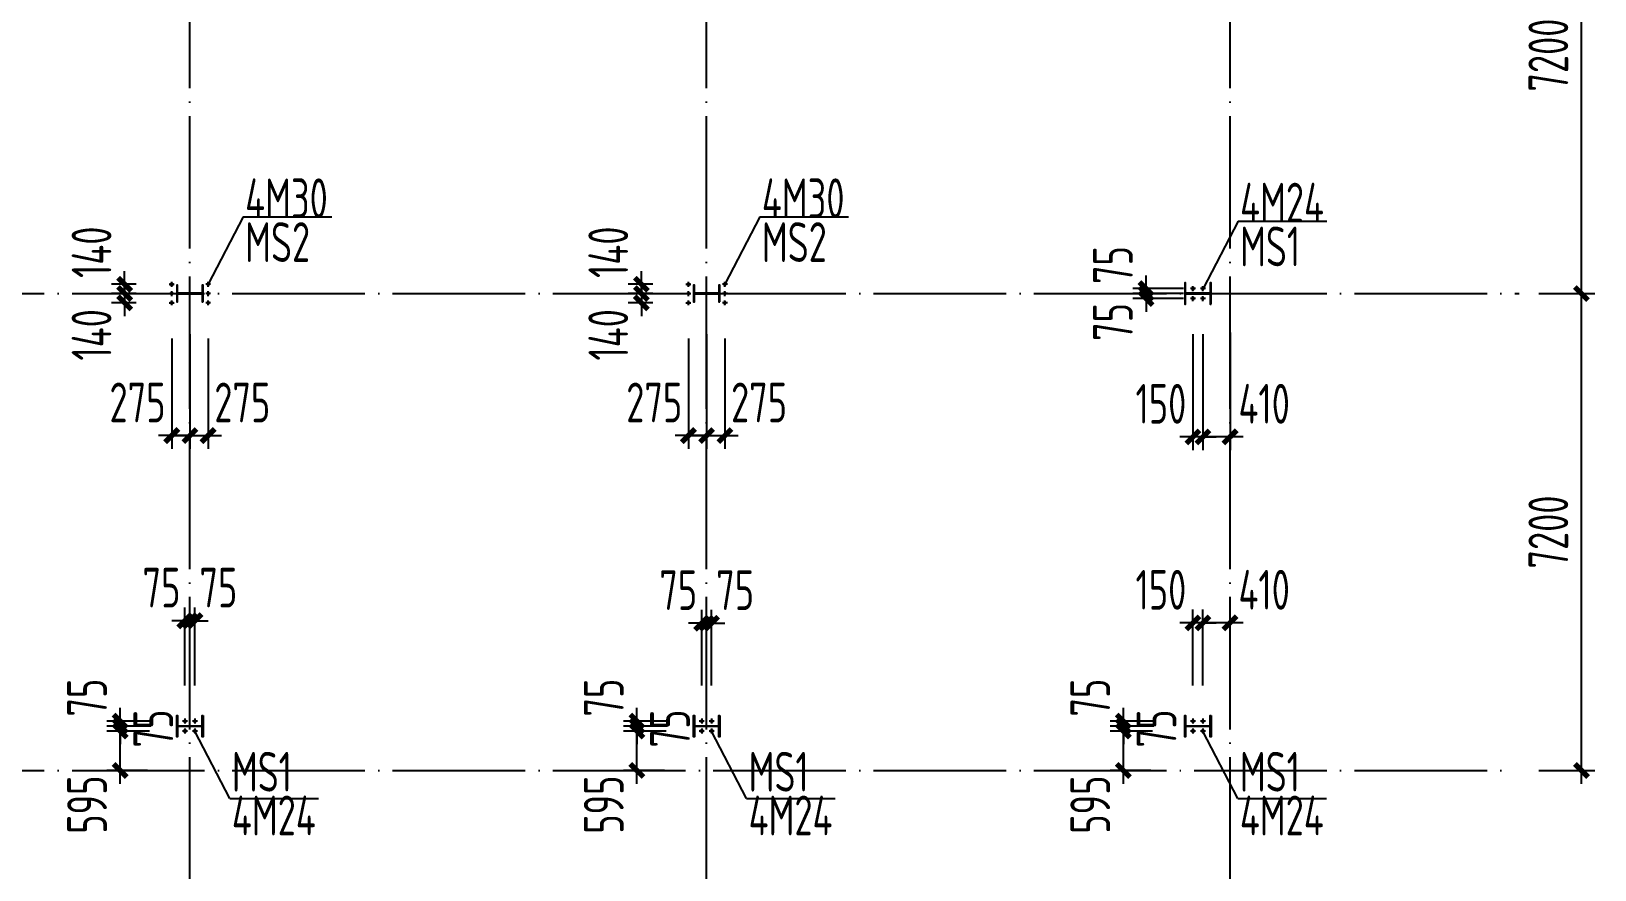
# Model space of a CAD drawing. Extents: x -32169 to 443031, y -120117 to 204739.
# Drawn here: x 71210 to 94810, y -95462 to -82803 of the extents above; entities that cross this region are included whole.
import ezdxf

# ---------------------------------------------------------------- set-up
doc = ezdxf.new("R2010")
doc.units = 0
doc.header["$LTSCALE"] = 1000
doc.linetypes.add('DOTE', pattern=[2.42, 2, -0.2, 0.02, -0.2])
doc.layers.get('0').update_dxf_attribs({"linetype": 'CONTINUOUS'})
doc.layers.get('Defpoints').update_dxf_attribs({"linetype": 'CONTINUOUS'})
for name, color, linetype in [('_TCH_KEY', 7, 'CONTINUOUS'), ('DIM', 3, 'CONTINUOUS'), ('DOTE', 1, 'CONTINUOUS'), ('HATCH', 252, 'CONTINUOUS'), ('PUB_TEXT', 7, 'CONTINUOUS'), ('端板', 7, 'CONTINUOUS'), ('钢柱', 2, 'CONTINUOUS')]:
    doc.layers.add(name, color=color, linetype=linetype)
doc.styles.add('TSSD_Dimension', font='Tssdeng.shx', dxfattribs={"width": 0.7, "bigfont": 'hztxt.shx'})
doc.styles.add('TSSD_Rein', font='Tssdeng.shx', dxfattribs={"width": 0.7, "bigfont": 'hztxt.shx'})
doc.dimstyles.new('TSSD_200_200', dxfattribs={"dimtxt": 600, "dimasz": 200, "dimexe": 200, "dimexo": 500, "dimgap": 200, "dimtad": 1, "dimdec": 0, "dimzin": 0, "dimdsep": 46, "dimtxsty": 'TSSD_Dimension', "dimblk": 'ARCHTICK', "dimblk1": 'ARCHTICK', "dimblk2": 'ARCHTICK', "dimcen": 0, "dimdle": 200, "dimclrt": 7, "dimadec": 0, "dimazin": 0, "dimtfac": 1, "dimtdec": 0, "dimtix": 1, "dimtmove": 2, "dimatfit": 3, "dimfxl": 1, "dimtolj": 1, "dimtzin": 0, "dimarcsym": 0})

# ---------------------------------------------------------------- blocks, each defined once
blk = doc.blocks.new('A$C686C7D4D')
at = {"layer": 'HATCH'}
for p, q in [((-150, 0), (150, 0)), ((0, -150), (0, 150))]:
    blk.add_line(p, q, dxfattribs=at)
at = {"layer": '端板'}
blk.add_circle((0, 0), 65, dxfattribs=at)
blk = doc.blocks.new('_ArchTick')
at = {"color": 0, "linetype": 'ByBlock', "const_width": 0.4}
blk.add_lwpolyline([(-0.5, -0.5), (0.5, 0.5)], dxfattribs=at)
blk = doc.blocks.new('*D190')
at = {"layer": 'Defpoints', "color": 0}
for p in [(72620, -86763), (73293, -86623), (73293, -86763)]:
    blk.add_point(p, dxfattribs=at)
at = {"layer": 'DIM', "color": 0, "lineweight": -2}
for p, q in [((72620, -86623), (72620, -86423)), ((72793, -86623), (72420, -86623)), ((72793, -86763), (72420, -86763)), ((72620, -86623), (72620, -86763)), ((72620, -86763), (72620, -86963))]:
    blk.add_line(p, q, dxfattribs=at)
at = {"layer": 'DIM', "color": 0, "lineweight": -2, "xscale": 200, "yscale": 200, "zscale": 200}
for p, rotation in [((72620, -86623), 270), ((72620, -86763), 90)]:
    blk.add_blockref('_ArchTick', p, dxfattribs=dict(at, rotation=rotation))
at = {"layer": 'DIM', "color": 7, "insert": (72120, -86139), "char_height": 600, "attachment_point": 5, "rotation": 90, "style": 'TSSD_Dimension'}
blk.add_mtext('\\A1;140', dxfattribs=at)
blk = doc.blocks.new('*D191')
at = {"layer": 'Defpoints', "color": 0}
for p in [(73293, -86763), (72620, -86903), (73293, -86903)]:
    blk.add_point(p, dxfattribs=at)
at = {"layer": 'DIM', "color": 0, "lineweight": -2}
for p, q in [((72620, -86763), (72620, -86563)), ((72793, -86763), (72420, -86763)), ((72620, -86763), (72620, -86903)), ((72793, -86903), (72420, -86903)), ((72620, -86903), (72620, -87103))]:
    blk.add_line(p, q, dxfattribs=at)
at = {"layer": 'DIM', "color": 0, "lineweight": -2, "xscale": 200, "yscale": 200, "zscale": 200}
for p, rotation in [((72620, -86763), 270), ((72620, -86903), 90)]:
    blk.add_blockref('_ArchTick', p, dxfattribs=dict(at, rotation=rotation))
at = {"layer": 'DIM', "color": 7, "insert": (72120, -87386), "char_height": 600, "attachment_point": 5, "rotation": 90, "style": 'TSSD_Dimension'}
blk.add_mtext('\\A1;140', dxfattribs=at)
blk = doc.blocks.new('*D192')
at = {"layer": 'Defpoints', "color": 0}
for p in [(73330, -86940), (73605, -86878), (73605, -88907)]:
    blk.add_point(p, dxfattribs=at)
at = {"layer": 'DIM', "color": 0, "lineweight": -2}
for p, q in [((73330, -87440), (73330, -89107)), ((73605, -87378), (73605, -89107)), ((73330, -88907), (73130, -88907)), ((73330, -88907), (73605, -88907)), ((73605, -88907), (73805, -88907))]:
    blk.add_line(p, q, dxfattribs=at)
at = {"layer": 'DIM', "color": 0, "lineweight": -2, "xscale": 200, "yscale": 200, "zscale": 200}
blk.add_blockref('_ArchTick', (73330, -88907), dxfattribs=at)
at = {"layer": 'DIM', "color": 0, "lineweight": -2, "xscale": 200, "yscale": 200, "zscale": 200, "rotation": 180}
blk.add_blockref('_ArchTick', (73605, -88907), dxfattribs=at)
at = {"layer": 'DIM', "color": 7, "insert": (72814, -88407), "char_height": 600, "attachment_point": 5, "style": 'TSSD_Dimension'}
blk.add_mtext('\\A1;275', dxfattribs=at)
blk = doc.blocks.new('*D193')
at = {"layer": 'Defpoints', "color": 0}
for p in [(73605, -86878), (73880, -86940), (73880, -88907)]:
    blk.add_point(p, dxfattribs=at)
at = {"layer": 'DIM', "color": 0, "lineweight": -2}
for p, q in [((73605, -87378), (73605, -89107)), ((73880, -87440), (73880, -89107)), ((73605, -88907), (73405, -88907)), ((73605, -88907), (73880, -88907)), ((73880, -88907), (74080, -88907))]:
    blk.add_line(p, q, dxfattribs=at)
at = {"layer": 'DIM', "color": 0, "lineweight": -2, "xscale": 200, "yscale": 200, "zscale": 200}
blk.add_blockref('_ArchTick', (73605, -88907), dxfattribs=at)
at = {"layer": 'DIM', "color": 0, "lineweight": -2, "xscale": 200, "yscale": 200, "zscale": 200, "rotation": 180}
blk.add_blockref('_ArchTick', (73880, -88907), dxfattribs=at)
at = {"layer": 'DIM', "color": 7, "insert": (74396, -88407), "char_height": 600, "attachment_point": 5, "style": 'TSSD_Dimension'}
blk.add_mtext('\\A1;275', dxfattribs=at)
blk = doc.blocks.new('*D194')
at = {"layer": 'Defpoints', "color": 0}
for p in [(80420, -86763), (81093, -86623), (81093, -86763)]:
    blk.add_point(p, dxfattribs=at)
at = {"layer": 'DIM', "color": 0, "lineweight": -2}
for p, q in [((80420, -86623), (80420, -86423)), ((80593, -86623), (80220, -86623)), ((80593, -86763), (80220, -86763)), ((80420, -86623), (80420, -86763)), ((80420, -86763), (80420, -86963))]:
    blk.add_line(p, q, dxfattribs=at)
at = {"layer": 'DIM', "color": 0, "lineweight": -2, "xscale": 200, "yscale": 200, "zscale": 200}
for p, rotation in [((80420, -86623), 270), ((80420, -86763), 90)]:
    blk.add_blockref('_ArchTick', p, dxfattribs=dict(at, rotation=rotation))
at = {"layer": 'DIM', "color": 7, "insert": (79920, -86139), "char_height": 600, "attachment_point": 5, "rotation": 90, "style": 'TSSD_Dimension'}
blk.add_mtext('\\A1;140', dxfattribs=at)
blk = doc.blocks.new('*D195')
at = {"layer": 'Defpoints', "color": 0}
for p in [(81093, -86763), (80420, -86903), (81093, -86903)]:
    blk.add_point(p, dxfattribs=at)
at = {"layer": 'DIM', "color": 0, "lineweight": -2}
for p, q in [((80420, -86763), (80420, -86563)), ((80593, -86763), (80220, -86763)), ((80420, -86763), (80420, -86903)), ((80593, -86903), (80220, -86903)), ((80420, -86903), (80420, -87103))]:
    blk.add_line(p, q, dxfattribs=at)
at = {"layer": 'DIM', "color": 0, "lineweight": -2, "xscale": 200, "yscale": 200, "zscale": 200}
for p, rotation in [((80420, -86763), 270), ((80420, -86903), 90)]:
    blk.add_blockref('_ArchTick', p, dxfattribs=dict(at, rotation=rotation))
at = {"layer": 'DIM', "color": 7, "insert": (79920, -87386), "char_height": 600, "attachment_point": 5, "rotation": 90, "style": 'TSSD_Dimension'}
blk.add_mtext('\\A1;140', dxfattribs=at)
blk = doc.blocks.new('*D196')
at = {"layer": 'Defpoints', "color": 0}
for p in [(81130, -86940), (81405, -86878), (81405, -88907)]:
    blk.add_point(p, dxfattribs=at)
at = {"layer": 'DIM', "color": 0, "lineweight": -2}
for p, q in [((81130, -87440), (81130, -89107)), ((81405, -87378), (81405, -89107)), ((81130, -88907), (80930, -88907)), ((81130, -88907), (81405, -88907)), ((81405, -88907), (81605, -88907))]:
    blk.add_line(p, q, dxfattribs=at)
at = {"layer": 'DIM', "color": 0, "lineweight": -2, "xscale": 200, "yscale": 200, "zscale": 200}
blk.add_blockref('_ArchTick', (81130, -88907), dxfattribs=at)
at = {"layer": 'DIM', "color": 0, "lineweight": -2, "xscale": 200, "yscale": 200, "zscale": 200, "rotation": 180}
blk.add_blockref('_ArchTick', (81405, -88907), dxfattribs=at)
at = {"layer": 'DIM', "color": 7, "insert": (80614, -88407), "char_height": 600, "attachment_point": 5, "style": 'TSSD_Dimension'}
blk.add_mtext('\\A1;275', dxfattribs=at)
blk = doc.blocks.new('*D197')
at = {"layer": 'Defpoints', "color": 0}
for p in [(81405, -86878), (81680, -86940), (81680, -88907)]:
    blk.add_point(p, dxfattribs=at)
at = {"layer": 'DIM', "color": 0, "lineweight": -2}
for p, q in [((81405, -87378), (81405, -89107)), ((81680, -87440), (81680, -89107)), ((81405, -88907), (81205, -88907)), ((81405, -88907), (81680, -88907)), ((81680, -88907), (81880, -88907))]:
    blk.add_line(p, q, dxfattribs=at)
at = {"layer": 'DIM', "color": 0, "lineweight": -2, "xscale": 200, "yscale": 200, "zscale": 200}
blk.add_blockref('_ArchTick', (81405, -88907), dxfattribs=at)
at = {"layer": 'DIM', "color": 0, "lineweight": -2, "xscale": 200, "yscale": 200, "zscale": 200, "rotation": 180}
blk.add_blockref('_ArchTick', (81680, -88907), dxfattribs=at)
at = {"layer": 'DIM', "color": 7, "insert": (82196, -88407), "char_height": 600, "attachment_point": 5, "style": 'TSSD_Dimension'}
blk.add_mtext('\\A1;275', dxfattribs=at)
blk = doc.blocks.new('*D336')
at = {"layer": 'Defpoints', "color": 0}
for p in [(88037, -86763), (89101, -86688), (89101, -86763)]:
    blk.add_point(p, dxfattribs=at)
at = {"layer": 'DIM', "color": 0, "lineweight": -2}
for p, q in [((88037, -86688), (88037, -86488)), ((88601, -86688), (87837, -86688)), ((88601, -86763), (87837, -86763)), ((88037, -86688), (88037, -86763)), ((88037, -86763), (88037, -86963))]:
    blk.add_line(p, q, dxfattribs=at)
at = {"layer": 'DIM', "color": 0, "lineweight": -2, "xscale": 200, "yscale": 200, "zscale": 200}
for p, rotation in [((88037, -86688), 270), ((88037, -86763), 90)]:
    blk.add_blockref('_ArchTick', p, dxfattribs=dict(at, rotation=rotation))
at = {"layer": 'DIM', "color": 7, "insert": (87537, -86333), "char_height": 600, "attachment_point": 5, "rotation": 90, "style": 'TSSD_Dimension'}
blk.add_mtext('\\A1;75', dxfattribs=at)
blk = doc.blocks.new('*D337')
at = {"layer": 'Defpoints', "color": 0}
for p in [(88037, -86838), (89101, -86763), (89101, -86838)]:
    blk.add_point(p, dxfattribs=at)
at = {"layer": 'DIM', "color": 0, "lineweight": -2}
for p, q in [((88037, -86763), (88037, -86563)), ((88601, -86763), (87837, -86763)), ((88601, -86838), (87837, -86838)), ((88037, -86763), (88037, -86838)), ((88037, -86838), (88037, -87038))]:
    blk.add_line(p, q, dxfattribs=at)
at = {"layer": 'DIM', "color": 0, "lineweight": -2, "xscale": 200, "yscale": 200, "zscale": 200}
for p, rotation in [((88037, -86763), 270), ((88037, -86838), 90)]:
    blk.add_blockref('_ArchTick', p, dxfattribs=dict(at, rotation=rotation))
at = {"layer": 'DIM', "color": 7, "insert": (87537, -87192), "char_height": 600, "attachment_point": 5, "rotation": 90, "style": 'TSSD_Dimension'}
blk.add_mtext('\\A1;75', dxfattribs=at)
blk = doc.blocks.new('*D338')
at = {"layer": 'Defpoints', "color": 0}
for p in [(88896, -86875), (89305, -86850), (88896, -88927)]:
    blk.add_point(p, dxfattribs=at)
at = {"layer": 'DIM', "color": 0, "lineweight": -2}
for p, q in [((88896, -87375), (88896, -89127)), ((89305, -87350), (89305, -89127)), ((89505, -88927), (88696, -88927))]:
    blk.add_line(p, q, dxfattribs=at)
at = {"layer": 'DIM', "color": 0, "lineweight": -2, "xscale": 200, "yscale": 200, "zscale": 200, "rotation": 180}
blk.add_blockref('_ArchTick', (88896, -88927), dxfattribs=at)
at = {"layer": 'DIM', "color": 0, "lineweight": -2, "xscale": 200, "yscale": 200, "zscale": 200}
blk.add_blockref('_ArchTick', (89305, -88927), dxfattribs=at)
at = {"layer": 'DIM', "color": 7, "insert": (89821, -88427), "char_height": 600, "attachment_point": 5, "style": 'TSSD_Dimension'}
blk.add_mtext('\\A1;410', dxfattribs=at)
blk = doc.blocks.new('*D339')
at = {"layer": 'Defpoints', "color": 0}
for p in [(88746, -86875), (88896, -86875), (88746, -88927)]:
    blk.add_point(p, dxfattribs=at)
at = {"layer": 'DIM', "color": 0, "lineweight": -2}
for p, q in [((88746, -87375), (88746, -89127)), ((88896, -87375), (88896, -89127)), ((88746, -88927), (88546, -88927)), ((88896, -88927), (88746, -88927)), ((88896, -88927), (89096, -88927))]:
    blk.add_line(p, q, dxfattribs=at)
at = {"layer": 'DIM', "color": 0, "lineweight": -2, "xscale": 200, "yscale": 200, "zscale": 200}
blk.add_blockref('_ArchTick', (88746, -88927), dxfattribs=at)
at = {"layer": 'DIM', "color": 0, "lineweight": -2, "xscale": 200, "yscale": 200, "zscale": 200, "rotation": 180}
blk.add_blockref('_ArchTick', (88896, -88927), dxfattribs=at)
at = {"layer": 'DIM', "color": 7, "insert": (88262, -88427), "char_height": 600, "attachment_point": 5, "style": 'TSSD_Dimension'}
blk.add_mtext('\\A1;150', dxfattribs=at)
blk = doc.blocks.new('*D348')
at = {"layer": 'Defpoints', "color": 0}
for p in [(72552, -93368), (73493, -93368), (73467, -93963)]:
    blk.add_point(p, dxfattribs=at)
at = {"layer": 'DIM', "color": 0, "lineweight": -2}
for p, q in [((72552, -94163), (72552, -93168)), ((72993, -93368), (72352, -93368)), ((72967, -93963), (72352, -93963))]:
    blk.add_line(p, q, dxfattribs=at)
at = {"layer": 'DIM', "color": 0, "lineweight": -2, "xscale": 200, "yscale": 200, "zscale": 200}
for p, rotation in [((72552, -93368), 90), ((72552, -93963), 270)]:
    blk.add_blockref('_ArchTick', p, dxfattribs=dict(at, rotation=rotation))
at = {"layer": 'DIM', "color": 7, "insert": (72052, -94479), "char_height": 600, "attachment_point": 5, "rotation": 90, "style": 'TSSD_Dimension'}
blk.add_mtext('\\A1;595', dxfattribs=at)
blk = doc.blocks.new('*D349')
at = {"layer": 'Defpoints', "color": 0}
for p in [(72552, -93293), (73493, -93368), (73513, -93293)]:
    blk.add_point(p, dxfattribs=at)
at = {"layer": 'DIM', "color": 0, "lineweight": -2}
for p, q in [((72552, -93293), (72552, -93093)), ((73013, -93293), (72352, -93293)), ((72993, -93368), (72352, -93368)), ((72552, -93368), (72552, -93293)), ((72552, -93368), (72552, -93568))]:
    blk.add_line(p, q, dxfattribs=at)
at = {"layer": 'DIM', "color": 0, "lineweight": -2, "xscale": 200, "yscale": 200, "zscale": 200}
for p, rotation in [((72552, -93293), 270), ((72552, -93368), 90)]:
    blk.add_blockref('_ArchTick', p, dxfattribs=dict(at, rotation=rotation))
at = {"layer": 'DIM', "color": 7, "insert": (73052, -93330), "char_height": 600, "attachment_point": 5, "rotation": 90, "style": 'TSSD_Dimension'}
blk.add_mtext('\\A1;75', dxfattribs=at)
blk = doc.blocks.new('*D350')
at = {"layer": 'Defpoints', "color": 0}
for p in [(72552, -93218), (73493, -93218), (73513, -93293)]:
    blk.add_point(p, dxfattribs=at)
at = {"layer": 'DIM', "color": 0, "lineweight": -2}
for p, q in [((72993, -93218), (72352, -93218)), ((72552, -93218), (72552, -93018)), ((72552, -93293), (72552, -93218)), ((73013, -93293), (72352, -93293)), ((72552, -93293), (72552, -93493))]:
    blk.add_line(p, q, dxfattribs=at)
at = {"layer": 'DIM', "color": 0, "lineweight": -2, "xscale": 200, "yscale": 200, "zscale": 200}
for p, rotation in [((72552, -93218), 270), ((72552, -93293), 90)]:
    blk.add_blockref('_ArchTick', p, dxfattribs=dict(at, rotation=rotation))
at = {"layer": 'DIM', "color": 7, "insert": (72052, -92863), "char_height": 600, "attachment_point": 5, "rotation": 90, "style": 'TSSD_Dimension'}
blk.add_mtext('\\A1;75', dxfattribs=at)
blk = doc.blocks.new('*D342')
at = {"layer": 'Defpoints', "color": 0}
for p in [(80352, -93368), (81293, -93368), (81267, -93963)]:
    blk.add_point(p, dxfattribs=at)
at = {"layer": 'DIM', "color": 0, "lineweight": -2}
for p, q in [((80352, -94163), (80352, -93168)), ((80793, -93368), (80152, -93368)), ((80767, -93963), (80152, -93963))]:
    blk.add_line(p, q, dxfattribs=at)
at = {"layer": 'DIM', "color": 0, "lineweight": -2, "xscale": 200, "yscale": 200, "zscale": 200}
for p, rotation in [((80352, -93368), 90), ((80352, -93963), 270)]:
    blk.add_blockref('_ArchTick', p, dxfattribs=dict(at, rotation=rotation))
at = {"layer": 'DIM', "color": 7, "insert": (79852, -94479), "char_height": 600, "attachment_point": 5, "rotation": 90, "style": 'TSSD_Dimension'}
blk.add_mtext('\\A1;595', dxfattribs=at)
blk = doc.blocks.new('*D343')
at = {"layer": 'Defpoints', "color": 0}
for p in [(80352, -93293), (81293, -93368), (81313, -93293)]:
    blk.add_point(p, dxfattribs=at)
at = {"layer": 'DIM', "color": 0, "lineweight": -2}
for p, q in [((80352, -93293), (80352, -93093)), ((80813, -93293), (80152, -93293)), ((80793, -93368), (80152, -93368)), ((80352, -93368), (80352, -93293)), ((80352, -93368), (80352, -93568))]:
    blk.add_line(p, q, dxfattribs=at)
at = {"layer": 'DIM', "color": 0, "lineweight": -2, "xscale": 200, "yscale": 200, "zscale": 200}
for p, rotation in [((80352, -93293), 270), ((80352, -93368), 90)]:
    blk.add_blockref('_ArchTick', p, dxfattribs=dict(at, rotation=rotation))
at = {"layer": 'DIM', "color": 7, "insert": (80852, -93330), "char_height": 600, "attachment_point": 5, "rotation": 90, "style": 'TSSD_Dimension'}
blk.add_mtext('\\A1;75', dxfattribs=at)
blk = doc.blocks.new('*D344')
at = {"layer": 'Defpoints', "color": 0}
for p in [(80352, -93218), (81293, -93218), (81313, -93293)]:
    blk.add_point(p, dxfattribs=at)
at = {"layer": 'DIM', "color": 0, "lineweight": -2}
for p, q in [((80793, -93218), (80152, -93218)), ((80352, -93218), (80352, -93018)), ((80352, -93293), (80352, -93218)), ((80813, -93293), (80152, -93293)), ((80352, -93293), (80352, -93493))]:
    blk.add_line(p, q, dxfattribs=at)
at = {"layer": 'DIM', "color": 0, "lineweight": -2, "xscale": 200, "yscale": 200, "zscale": 200}
for p, rotation in [((80352, -93218), 270), ((80352, -93293), 90)]:
    blk.add_blockref('_ArchTick', p, dxfattribs=dict(at, rotation=rotation))
at = {"layer": 'DIM', "color": 7, "insert": (79852, -92863), "char_height": 600, "attachment_point": 5, "rotation": 90, "style": 'TSSD_Dimension'}
blk.add_mtext('\\A1;75', dxfattribs=at)
blk = doc.blocks.new('*D351')
at = {"layer": 'Defpoints', "color": 0}
for p in [(87695, -93368), (88636, -93368), (88610, -93963)]:
    blk.add_point(p, dxfattribs=at)
at = {"layer": 'DIM', "color": 0, "lineweight": -2}
for p, q in [((87695, -94163), (87695, -93168)), ((88136, -93368), (87495, -93368)), ((88110, -93963), (87495, -93963))]:
    blk.add_line(p, q, dxfattribs=at)
at = {"layer": 'DIM', "color": 0, "lineweight": -2, "xscale": 200, "yscale": 200, "zscale": 200}
for p, rotation in [((87695, -93368), 90), ((87695, -93963), 270)]:
    blk.add_blockref('_ArchTick', p, dxfattribs=dict(at, rotation=rotation))
at = {"layer": 'DIM', "color": 7, "insert": (87195, -94479), "char_height": 600, "attachment_point": 5, "rotation": 90, "style": 'TSSD_Dimension'}
blk.add_mtext('\\A1;595', dxfattribs=at)
blk = doc.blocks.new('*D352')
at = {"layer": 'Defpoints', "color": 0}
for p in [(87695, -93293), (88636, -93368), (88656, -93293)]:
    blk.add_point(p, dxfattribs=at)
at = {"layer": 'DIM', "color": 0, "lineweight": -2}
for p, q in [((87695, -93293), (87695, -93093)), ((88156, -93293), (87495, -93293)), ((88136, -93368), (87495, -93368)), ((87695, -93368), (87695, -93293)), ((87695, -93368), (87695, -93568))]:
    blk.add_line(p, q, dxfattribs=at)
at = {"layer": 'DIM', "color": 0, "lineweight": -2, "xscale": 200, "yscale": 200, "zscale": 200}
for p, rotation in [((87695, -93293), 270), ((87695, -93368), 90)]:
    blk.add_blockref('_ArchTick', p, dxfattribs=dict(at, rotation=rotation))
at = {"layer": 'DIM', "color": 7, "insert": (88195, -93330), "char_height": 600, "attachment_point": 5, "rotation": 90, "style": 'TSSD_Dimension'}
blk.add_mtext('\\A1;75', dxfattribs=at)
blk = doc.blocks.new('*D353')
at = {"layer": 'Defpoints', "color": 0}
for p in [(87695, -93218), (88636, -93218), (88656, -93293)]:
    blk.add_point(p, dxfattribs=at)
at = {"layer": 'DIM', "color": 0, "lineweight": -2}
for p, q in [((88136, -93218), (87495, -93218)), ((87695, -93218), (87695, -93018)), ((87695, -93293), (87695, -93218)), ((88156, -93293), (87495, -93293)), ((87695, -93293), (87695, -93493))]:
    blk.add_line(p, q, dxfattribs=at)
at = {"layer": 'DIM', "color": 0, "lineweight": -2, "xscale": 200, "yscale": 200, "zscale": 200}
for p, rotation in [((87695, -93218), 270), ((87695, -93293), 90)]:
    blk.add_blockref('_ArchTick', p, dxfattribs=dict(at, rotation=rotation))
at = {"layer": 'DIM', "color": 7, "insert": (87195, -92863), "char_height": 600, "attachment_point": 5, "rotation": 90, "style": 'TSSD_Dimension'}
blk.add_mtext('\\A1;75', dxfattribs=at)
blk = doc.blocks.new('*D354')
at = {"layer": 'Defpoints', "color": 0}
for p in [(88896, -91735), (88896, -93180), (89305, -93109)]:
    blk.add_point(p, dxfattribs=at)
at = {"layer": 'DIM', "color": 0, "lineweight": -2}
for p, q in [((88896, -92680), (88896, -91535)), ((89305, -92609), (89305, -91535)), ((89505, -91735), (88696, -91735))]:
    blk.add_line(p, q, dxfattribs=at)
at = {"layer": 'DIM', "color": 0, "lineweight": -2, "xscale": 200, "yscale": 200, "zscale": 200, "rotation": 180}
blk.add_blockref('_ArchTick', (88896, -91735), dxfattribs=at)
at = {"layer": 'DIM', "color": 0, "lineweight": -2, "xscale": 200, "yscale": 200, "zscale": 200}
blk.add_blockref('_ArchTick', (89305, -91735), dxfattribs=at)
at = {"layer": 'DIM', "color": 7, "insert": (89821, -91235), "char_height": 600, "attachment_point": 5, "style": 'TSSD_Dimension'}
blk.add_mtext('\\A1;410', dxfattribs=at)
blk = doc.blocks.new('*D355')
at = {"layer": 'Defpoints', "color": 0}
for p in [(88746, -91735), (88746, -93180), (88896, -93180)]:
    blk.add_point(p, dxfattribs=at)
at = {"layer": 'DIM', "color": 0, "lineweight": -2}
for p, q in [((88746, -92680), (88746, -91535)), ((88896, -92680), (88896, -91535)), ((88746, -91735), (88546, -91735)), ((88896, -91735), (88746, -91735)), ((88896, -91735), (89096, -91735))]:
    blk.add_line(p, q, dxfattribs=at)
at = {"layer": 'DIM', "color": 0, "lineweight": -2, "xscale": 200, "yscale": 200, "zscale": 200}
blk.add_blockref('_ArchTick', (88746, -91735), dxfattribs=at)
at = {"layer": 'DIM', "color": 0, "lineweight": -2, "xscale": 200, "yscale": 200, "zscale": 200, "rotation": 180}
blk.add_blockref('_ArchTick', (88896, -91735), dxfattribs=at)
at = {"layer": 'DIM', "color": 7, "insert": (88262, -91235), "char_height": 600, "attachment_point": 5, "style": 'TSSD_Dimension'}
blk.add_mtext('\\A1;150', dxfattribs=at)
blk = doc.blocks.new('*D358')
at = {"layer": 'Defpoints', "color": 0}
for p in [(73605, -91702), (73530, -93180), (73605, -93180)]:
    blk.add_point(p, dxfattribs=at)
at = {"layer": 'DIM', "color": 0, "lineweight": -2}
for p, q in [((73530, -92680), (73530, -91502)), ((73605, -92680), (73605, -91502)), ((73530, -91702), (73330, -91702)), ((73530, -91702), (73605, -91702)), ((73605, -91702), (73805, -91702))]:
    blk.add_line(p, q, dxfattribs=at)
at = {"layer": 'DIM', "color": 0, "lineweight": -2, "xscale": 200, "yscale": 200, "zscale": 200}
blk.add_blockref('_ArchTick', (73530, -91702), dxfattribs=at)
at = {"layer": 'DIM', "color": 0, "lineweight": -2, "xscale": 200, "yscale": 200, "zscale": 200, "rotation": 180}
blk.add_blockref('_ArchTick', (73605, -91702), dxfattribs=at)
at = {"layer": 'DIM', "color": 7, "insert": (73176, -91202), "char_height": 600, "attachment_point": 5, "style": 'TSSD_Dimension'}
blk.add_mtext('\\A1;75', dxfattribs=at)
blk = doc.blocks.new('*D359')
at = {"layer": 'Defpoints', "color": 0}
for p in [(73680, -91702), (73605, -93180), (73680, -93180)]:
    blk.add_point(p, dxfattribs=at)
at = {"layer": 'DIM', "color": 0, "lineweight": -2}
for p, q in [((73605, -92680), (73605, -91502)), ((73680, -92680), (73680, -91502)), ((73605, -91702), (73405, -91702)), ((73605, -91702), (73680, -91702)), ((73680, -91702), (73880, -91702))]:
    blk.add_line(p, q, dxfattribs=at)
at = {"layer": 'DIM', "color": 0, "lineweight": -2, "xscale": 200, "yscale": 200, "zscale": 200}
blk.add_blockref('_ArchTick', (73605, -91702), dxfattribs=at)
at = {"layer": 'DIM', "color": 0, "lineweight": -2, "xscale": 200, "yscale": 200, "zscale": 200, "rotation": 180}
blk.add_blockref('_ArchTick', (73680, -91702), dxfattribs=at)
at = {"layer": 'DIM', "color": 7, "insert": (74035, -91202), "char_height": 600, "attachment_point": 5, "style": 'TSSD_Dimension'}
blk.add_mtext('\\A1;75', dxfattribs=at)
blk = doc.blocks.new('*D360')
at = {"layer": 'Defpoints', "color": 0}
for p in [(81405, -91740), (81330, -93180), (81405, -93180)]:
    blk.add_point(p, dxfattribs=at)
at = {"layer": 'DIM', "color": 0, "lineweight": -2}
for p, q in [((81330, -92680), (81330, -91540)), ((81405, -92680), (81405, -91540)), ((81330, -91740), (81130, -91740)), ((81330, -91740), (81405, -91740)), ((81405, -91740), (81605, -91740))]:
    blk.add_line(p, q, dxfattribs=at)
at = {"layer": 'DIM', "color": 0, "lineweight": -2, "xscale": 200, "yscale": 200, "zscale": 200}
blk.add_blockref('_ArchTick', (81330, -91740), dxfattribs=at)
at = {"layer": 'DIM', "color": 0, "lineweight": -2, "xscale": 200, "yscale": 200, "zscale": 200, "rotation": 180}
blk.add_blockref('_ArchTick', (81405, -91740), dxfattribs=at)
at = {"layer": 'DIM', "color": 7, "insert": (80976, -91240), "char_height": 600, "attachment_point": 5, "style": 'TSSD_Dimension'}
blk.add_mtext('\\A1;75', dxfattribs=at)
blk = doc.blocks.new('*D361')
at = {"layer": 'Defpoints', "color": 0}
for p in [(81480, -91740), (81405, -93180), (81480, -93180)]:
    blk.add_point(p, dxfattribs=at)
at = {"layer": 'DIM', "color": 0, "lineweight": -2}
for p, q in [((81405, -92680), (81405, -91540)), ((81480, -92680), (81480, -91540)), ((81405, -91740), (81205, -91740)), ((81405, -91740), (81480, -91740)), ((81480, -91740), (81680, -91740))]:
    blk.add_line(p, q, dxfattribs=at)
at = {"layer": 'DIM', "color": 0, "lineweight": -2, "xscale": 200, "yscale": 200, "zscale": 200}
blk.add_blockref('_ArchTick', (81405, -91740), dxfattribs=at)
at = {"layer": 'DIM', "color": 0, "lineweight": -2, "xscale": 200, "yscale": 200, "zscale": 200, "rotation": 180}
blk.add_blockref('_ArchTick', (81480, -91740), dxfattribs=at)
at = {"layer": 'DIM', "color": 7, "insert": (81835, -91240), "char_height": 600, "attachment_point": 5, "style": 'TSSD_Dimension'}
blk.add_mtext('\\A1;75', dxfattribs=at)
blk = doc.blocks.new('*D419')
at = {"layer": 'Defpoints', "color": 0}
for p in [(93469, -86763), (94610, -86763), (93469, -93963)]:
    blk.add_point(p, dxfattribs=at)
at = {"layer": 'DIM', "color": 0, "lineweight": -2}
for p, q in [((94610, -94163), (94610, -86563)), ((93969, -86763), (94810, -86763)), ((93969, -93963), (94810, -93963))]:
    blk.add_line(p, q, dxfattribs=at)
at = {"layer": 'DIM', "color": 0, "lineweight": -2, "xscale": 200, "yscale": 200, "zscale": 200}
for p, rotation in [((94610, -86763), 90), ((94610, -93963), 270)]:
    blk.add_blockref('_ArchTick', p, dxfattribs=dict(at, rotation=rotation))
at = {"layer": 'DIM', "color": 7, "insert": (94110, -90363), "char_height": 600, "attachment_point": 5, "rotation": 90, "style": 'TSSD_Dimension'}
blk.add_mtext('\\A1;7200', dxfattribs=at)
blk = doc.blocks.new('*D420')
at = {"layer": 'Defpoints', "color": 0}
for p in [(93469, -79563), (94610, -79563), (93469, -86763)]:
    blk.add_point(p, dxfattribs=at)
at = {"layer": 'DIM', "color": 0, "lineweight": -2}
for p, q in [((94610, -86963), (94610, -79363)), ((93969, -79563), (94810, -79563)), ((93969, -86763), (94810, -86763))]:
    blk.add_line(p, q, dxfattribs=at)
at = {"layer": 'DIM', "color": 0, "lineweight": -2, "xscale": 200, "yscale": 200, "zscale": 200}
for p, rotation in [((94610, -79563), 90), ((94610, -86763), 270)]:
    blk.add_blockref('_ArchTick', p, dxfattribs=dict(at, rotation=rotation))
at = {"layer": 'DIM', "color": 7, "insert": (94110, -83163), "char_height": 600, "attachment_point": 5, "rotation": 90, "style": 'TSSD_Dimension'}
blk.add_mtext('\\A1;7200', dxfattribs=at)

msp = doc.modelspace()

# ---------------------------------------------------------------- linework, layer by layer
at = {"layer": 'DOTE', "linetype": 'DOTE'}
for p, q in [((73605.24457, -95762.90283), (73605.24457, 15277.3647)), ((81405.24457, -95762.90283), (81405.24457, 15277.3647)), ((89305.24457, -95762.90283), (89305.24457, 15277.3647)), ((64565.24457, -86762.6353), (93669.06221, -86762.6353)), ((64565.24457, -93962.6353), (93469.06221, -93962.6353))]:
    msp.add_line(p, q, dxfattribs=at)
at = {"layer": 'PUB_TEXT'}
for p, q in [((74407.96392, -85602.79642), (73880.24457, -86622.6353)), ((74407.96392, -85602.79642), (75747.06855, -85602.79642)), ((82207.96392, -85602.79642), (81680.24457, -86622.6353)), ((82207.96392, -85602.79642), (83547.06855, -85602.79642)), ((89426.46057, -85667.79642), (88898.74122, -86687.6353)), ((89426.46057, -85667.79642), (90765.5652, -85667.79642)), ((74207.96392, -94387.47418), (73680.24457, -93367.6353)), ((82007.96392, -94387.47418), (81480.24457, -93367.6353)), ((89423.42126, -94387.47418), (88895.70192, -93367.6353)), ((74207.96392, -94387.47418), (75547.06855, -94387.47418)), ((82007.96392, -94387.47418), (83347.06855, -94387.47418)), ((89423.42126, -94387.47418), (90762.52589, -94387.47418))]:
    msp.add_line(p, q, dxfattribs=at)
at = {"layer": '钢柱'}
for points in [[(89020.70192, -86922.6353), (89020.70192, -86602.6353), (89006.70192, -86602.6353), (89006.70192, -86758.6353), (88634.70192, -86758.6353), (88634.70192, -86602.6353), (88620.70192, -86602.6353), (88620.70192, -86922.6353), (88634.70192, -86922.6353), (88634.70192, -86766.6353), (89006.70192, -86766.6353), (89006.70192, -86922.6353)], [(73805.24457, -86887.6353), (73805.24457, -86637.6353), (73791.24457, -86637.6353), (73791.24457, -86758.6353), (73419.24457, -86758.6353), (73419.24457, -86637.6353), (73405.24457, -86637.6353), (73405.24457, -86887.6353), (73419.24457, -86887.6353), (73419.24457, -86766.6353), (73791.24457, -86766.6353), (73791.24457, -86887.6353)], [(81605.24457, -86887.6353), (81605.24457, -86637.6353), (81591.24457, -86637.6353), (81591.24457, -86758.6353), (81219.24457, -86758.6353), (81219.24457, -86637.6353), (81205.24457, -86637.6353), (81205.24457, -86887.6353), (81219.24457, -86887.6353), (81219.24457, -86766.6353), (81591.24457, -86766.6353), (81591.24457, -86887.6353)], [(73805.24457, -93132.6353), (73805.24457, -93452.6353), (73791.24457, -93452.6353), (73791.24457, -93296.6353), (73419.24457, -93296.6353), (73419.24457, -93452.6353), (73405.24457, -93452.6353), (73405.24457, -93132.6353), (73419.24457, -93132.6353), (73419.24457, -93288.6353), (73791.24457, -93288.6353), (73791.24457, -93132.6353)], [(81605.24457, -93132.6353), (81605.24457, -93452.6353), (81591.24457, -93452.6353), (81591.24457, -93296.6353), (81219.24457, -93296.6353), (81219.24457, -93452.6353), (81205.24457, -93452.6353), (81205.24457, -93132.6353), (81219.24457, -93132.6353), (81219.24457, -93288.6353), (81591.24457, -93288.6353), (81591.24457, -93132.6353)], [(89020.70192, -93132.6353), (89020.70192, -93452.6353), (89006.70192, -93452.6353), (89006.70192, -93296.6353), (88634.70192, -93296.6353), (88634.70192, -93452.6353), (88620.70192, -93452.6353), (88620.70192, -93132.6353), (88634.70192, -93132.6353), (88634.70192, -93288.6353), (89006.70192, -93288.6353), (89006.70192, -93132.6353)]]:
    msp.add_lwpolyline(points, close=True, dxfattribs=at)

# ---------------------------------------------------------------- block references
at = {"layer": '_TCH_KEY', "yscale": 0.25, "zscale": 0.25}
for p, xscale in [((73330.24457, -86622.6353), 0.25), ((73880.24457, -86622.6353), -0.25), ((81130.24457, -86622.6353), 0.25), ((81680.24457, -86622.6353), -0.25), ((73330.24457, -86762.6353), 0.25), ((73880.24457, -86762.6353), -0.25), ((81130.24457, -86762.6353), 0.25), ((81680.24457, -86762.6353), -0.25), ((88745.70192, -86687.6353), -0.25), ((88745.70192, -86837.6353), -0.25), ((88895.70192, -86687.6353), -0.25), ((88895.70192, -86837.6353), -0.25), ((73330.24457, -86902.6353), 0.25), ((73880.24457, -86902.6353), -0.25), ((81130.24457, -86902.6353), 0.25), ((81680.24457, -86902.6353), -0.25)]:
    msp.add_blockref('A$C686C7D4D', p, dxfattribs=dict(at, xscale=xscale))
at = {"layer": '_TCH_KEY', "xscale": 0.25, "yscale": 0.25, "zscale": 0.25, "rotation": 180}
for p in [(73530.24457, -93217.6353), (73680.24457, -93217.6353), (81330.24457, -93217.6353), (81480.24457, -93217.6353), (88745.70192, -93217.6353), (88895.70192, -93217.6353), (73530.24457, -93367.6353), (73680.24457, -93367.6353), (81330.24457, -93367.6353), (81480.24457, -93367.6353), (88745.70192, -93367.6353), (88895.70192, -93367.6353)]:
    msp.add_blockref('A$C686C7D4D', p, dxfattribs=at)

# ---------------------------------------------------------------- texts
at = {"layer": 'PUB_TEXT', "style": 'TSSD_Rein', "width": 0.7}
for s, p in [('4M30', (74438.02101, -85624.60692, 292.0163)), ('4M30', (82238.02101, -85624.60692, 292.0163)), ('4M24', (89456.51766, -85689.60692, 292.0163)), ('MS2', (74438.02101, -86285.58199, 292.0163)), ('MS2', (82238.02101, -86285.58199, 292.0163)), ('MS1', (89456.51766, -86350.58199, 292.0163)), ('MS1', (74238.02101, -94281.61169, 292.0163)), ('MS1', (82038.02101, -94281.61169, 292.0163)), ('MS1', (89453.47835, -94281.61169, 292.0163)), ('4M24', (74238.02101, -94942.58675, 292.0163)), ('4M24', (82038.02101, -94942.58675, 292.0163)), ('4M24', (89453.47835, -94942.58675, 292.0163))]:
    msp.add_text(s, height=600, dxfattribs=at).set_placement(p)

# ---------------------------------------------------------------- dimensions: what is measured, and where the dimension line sits
at = {"layer": 'DIM'}
for p1, p2, picture, middle in [((93469.06221, -86762.6353), (93469.06221, -79562.6353), '*D420', (94110.45573, -83162.6353)), ((93469.06221, -93962.6353), (93469.06221, -86762.6353), '*D419', (94110.45573, -90362.6353))]:
    dim = msp.add_aligned_dim(p1=p1, p2=p2, distance=-1141.39352, dimstyle='TSSD_200_200', dxfattribs=at)
    dim.commit()
    dim.dimension.update_dxf_attribs({"geometry": picture, "text_midpoint": middle})
for base, p1, p2, angle, picture, middle in [((72620.13584, -86762.6353), (73292.74457, -86622.6353), (73292.74457, -86762.6353), 90, '*D190', (72120.13584, -86138.78915)), ((80420.13584, -86762.6353), (81092.74457, -86622.6353), (81092.74457, -86762.6353), 90, '*D194', (79920.13584, -86138.78915)), ((88036.67086, -86762.6353), (89100.91799, -86687.6353), (89100.91799, -86762.6353), 90, '*D336', (87536.67086, -86333.01991)), ((72620.13584, -86902.6353), (73292.74457, -86762.6353), (73292.74457, -86902.6353), 90, '*D191', (72120.13584, -87386.48145)), ((80420.13584, -86902.6353), (81092.74457, -86762.6353), (81092.74457, -86902.6353), 90, '*D195', (79920.13584, -87386.48145)), ((88036.67086, -86837.6353), (89100.91799, -86762.6353), (89100.91799, -86837.6353), 90, '*D337', (87536.67086, -87192.25068)), ((72552.25128, -93217.6353), (73512.95413, -93292.6353), (73492.74457, -93217.6353), 270, '*D350', (72052.25128, -92863.01991)), ((80352.25128, -93217.6353), (81312.95413, -93292.6353), (81292.74457, -93217.6353), 270, '*D344', (79852.25128, -92863.01991)), ((87695.06894, -93217.6353), (88655.77179, -93292.6353), (88635.56223, -93217.6353), 270, '*D353', (87195.06894, -92863.01991)), ((72552.25128, -93292.6353), (73492.74457, -93367.6353), (73512.95413, -93292.6353), 270, '*D349', (73052.25128, -93330.1353)), ((80352.25128, -93292.6353), (81292.74457, -93367.6353), (81312.95413, -93292.6353), 270, '*D343', (80852.25128, -93330.1353)), ((87695.06894, -93292.6353), (88635.56223, -93367.6353), (88655.77179, -93292.6353), 270, '*D352', (88195.06894, -93330.1353)), ((72552.25128, -93367.6353), (73466.74074, -93962.6353), (73492.74457, -93367.6353), 270, '*D348', (72052.25128, -94478.78915)), ((80352.25128, -93367.6353), (81266.74074, -93962.6353), (81292.74457, -93367.6353), 270, '*D342', (79852.25128, -94478.78915)), ((87695.06894, -93367.6353), (88609.5584, -93962.6353), (88635.56223, -93367.6353), 270, '*D351', (87195.06894, -94478.78915))]:
    dim = msp.add_linear_dim(base=base, p1=p1, p2=p2, angle=angle, dimstyle='TSSD_200_200', dxfattribs=at)
    dim.commit()
    dim.dimension.update_dxf_attribs({"geometry": picture, "text_midpoint": middle, "dimtype": 160})
for base, p1, p2, picture, middle in [((73605.24457, -88907.31919), (73330.24457, -86940.1353), (73605.24457, -86878.32764), '*D192', (72814.09073, -88407.31919)), ((73880.24457, -88907.31919), (73605.24457, -86878.32764), (73880.24457, -86940.1353), '*D193', (74396.39842, -88407.31919)), ((81405.24457, -88907.31919), (81130.24457, -86940.1353), (81405.24457, -86878.32764), '*D196', (80614.09073, -88407.31919)), ((81680.24457, -88907.31919), (81405.24457, -86878.32764), (81680.24457, -86940.1353), '*D197', (82196.39842, -88407.31919)), ((88745.70192, -88927.34453), (88895.70192, -86875.1353), (88745.70192, -86875.1353), '*D339', (88261.85576, -88427.34453)), ((88895.70192, -88927.34453), (89305.24457, -86849.73948), (88895.70192, -86875.1353), '*D338', (89821.39842, -88427.34453)), ((73605.24457, -91701.78363), (73530.24457, -93180.1353), (73605.24457, -93180.1353), '*D358', (73175.62919, -91201.78363)), ((73680.24457, -91701.78363), (73605.24457, -93180.1353), (73680.24457, -93180.1353), '*D359', (74034.85996, -91201.78363)), ((81405.24457, -91740.26873), (81330.24457, -93180.1353), (81405.24457, -93180.1353), '*D360', (80975.62919, -91240.26873)), ((81480.24457, -91740.26873), (81405.24457, -93180.1353), (81480.24457, -93180.1353), '*D361', (81834.85996, -91240.26873)), ((88745.70192, -91735.06614), (88895.70192, -93180.1353), (88745.70192, -93180.1353), '*D355', (88261.85576, -91235.06614)), ((88895.70192, -91735.06614), (89305.24457, -93109.10416), (88895.70192, -93180.1353), '*D354', (89821.39842, -91235.06614))]:
    dim = msp.add_linear_dim(base=base, p1=p1, p2=p2, dimstyle='TSSD_200_200', dxfattribs=at)
    dim.commit()
    dim.dimension.update_dxf_attribs({"geometry": picture, "text_midpoint": middle, "dimtype": 160})

doc.saveas('drawing.dxf')
